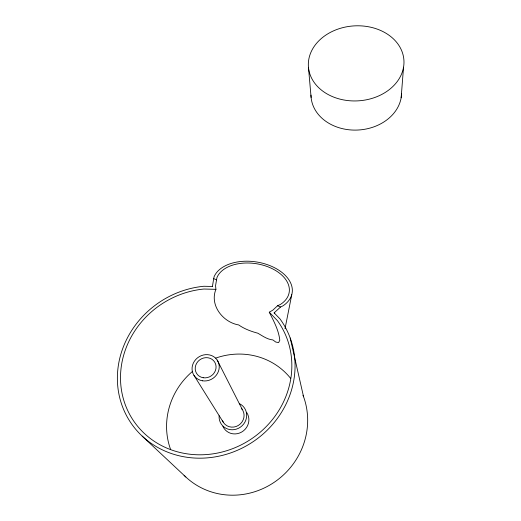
<?xml version="1.0" encoding="UTF-8"?>
<svg xmlns="http://www.w3.org/2000/svg" width="521" height="521" viewBox="0 0 521 521"><rect width="100%" height="100%" fill="white"/><g stroke="black" fill="none" stroke-linecap="round" stroke-linejoin="round"><path stroke-width="0.78" d="M401.15 97.74L403.541 67.242A47.867 37.532 -3.8 0 0 338.083 29.052A47.867 37.532 -3.8 0 0 326.843 93.8A47.867 37.532 -3.8 0 0 403.541 67.242M216.534 279.849L215.564 285.71L215.922 289.331C209.39 305.13 222.942 322.31 238.69 324.941C244.434 328.953 251.096 331.421 257.83 333.206C262.551 335.928 267.332 339.451 272.906 339.939L275.752 342.05L278.644 342.584L279.797 340.233C278.728 330.184 273.733 321.092 269.279 312.183L272.822 310.158L277.569 305.762L280.578 304.336A37.03 23.165 8.8 0 0 269.565 267.455A37.03 23.165 8.8 0 0 217.01 277.413L216.534 279.849L213.708 278.644L214.092 276.736A40.065 25.073 8.8 0 1 270.933 266.036A40.065 25.073 8.8 0 1 282.903 305.892L280.539 307.019L274.144 312.861L274.326 313.212M213.708 278.644L212.379 286.706M285.02 328.725L291.753 294.736M212.47 286.478L203.88 286.263A90.908 83.998 -33.6 0 0 119.407 396.435A90.908 83.998 -33.6 0 0 241.034 448.627A90.908 83.998 -33.6 0 0 280.005 318.93L274.144 312.861M215.922 289.331L203.939 289.031A87.665 80.996 -33.6 0 0 122.448 395.205A87.665 80.996 -33.6 0 0 239.66 445.631A87.665 80.996 -33.6 0 0 277.406 320.636L269.279 312.183M277.569 305.762L280.539 307.019M142.174 436.103L185.841 477.015M193.962 375.354L223.346 422.362M217.224 360.096L242.337 409.571M290.184 337.992L303.567 396.748M308.458 67.346L311.109 97.466M303.02 395.276A73.187 69.638 -43.4 0 1 274.105 482.368A73.187 69.638 -43.4 0 1 184.102 475.328M170.614 449.493A70.784 67.326 -43.2 0 1 192.672 371.271M215.72 358.096A70.784 67.326 -43.2 0 1 290.588 378.311M246.772 412.625A13.846 13.168 -42.8 0 1 241.64 432.065A13.846 13.168 -42.8 0 1 222.877 426.276M239.289 403.586A14.119 13.396 -41.6 0 1 245.866 420.043A14.119 13.396 -41.6 0 1 229.982 429.604A14.119 13.396 -41.6 0 1 219.113 415.732M241.47 408.444A11.455 10.869 -41.6 0 1 238.507 425.344A11.455 10.869 -41.6 0 1 222.382 420.447M401.561 93.76A45.327 36.314 -3.5 0 1 355.882 130.1A45.327 36.314 -3.5 0 1 310.985 95.109M203.21 377.738A10.68 9.86 -33.3 0 0 215.648 364.179A10.68 9.86 -33.3 0 0 198.065 361.359A10.68 9.86 -33.3 0 0 203.21 377.738M202.5 380.805A13.911 12.843 -33.3 0 0 218.677 363.117A13.911 12.843 -33.3 0 0 195.759 359.483A13.911 12.843 -33.3 0 0 202.5 380.805"/></g></svg>
